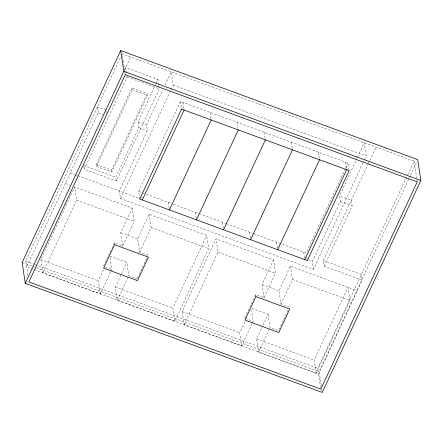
<?xml version="1.0" encoding="UTF-8"?>
<svg xmlns="http://www.w3.org/2000/svg" width="443" height="443" viewBox="0 0 443 443"><rect width="100%" height="100%" fill="white"/><g stroke="black" fill="none" stroke-linecap="round" stroke-linejoin="round"><path stroke-width="0.33" stroke-dasharray="2.21 1.66" d="M27.909 275.341L25.777 261.11L120.701 56.97M105.888 110.135L97.421 107.029L98.274 112.705L26.63 266.786L33.768 269.405M124.538 70.016L130.619 56.948M110.684 271.852L100.373 294.03L42.827 272.894L40.845 259.642L74.668 186.907L132.213 208.044L134.19 221.29L122.739 245.926L114.277 242.819L103.363 266.282M127.119 76.971L159.281 88.783L116.365 181.076L84.209 169.265L127.119 76.971L126.82 74.945M42.827 272.894L76.65 200.153L74.668 186.907M96.308 164.552L131.948 87.902L147.181 93.495L147.464 95.389L111.819 172.039L96.591 166.441L96.308 164.552L111.536 170.145L111.819 172.039M96.591 166.441L132.23 89.791L131.948 87.902M111.536 170.145L147.181 93.495M116.365 181.076L115.8 177.289L138.892 127.623L138.044 121.947L155.532 84.336M155.825 83.71L157.863 79.319L125.707 67.508L126.715 74.269M362.955 162.874L313.428 269.394L120.485 198.525L119.35 190.955L147.353 130.729L146.506 125.053L162.797 90.018M165.128 85.012L171.236 71.871L173.213 85.117L170.887 90.128M120.485 198.525L170.594 90.754M139.761 199.023L138.631 191.459L180.456 101.513L348.01 163.052L349.145 170.621M100.373 294.03L98.39 280.779L103.834 269.078M122.739 245.926L120.756 232.68L132.213 208.044M110.966 271.238L111.824 269.388L109.847 256.143L126.77 262.361L128.752 275.607L137.214 278.713M148.123 255.251L139.661 252.145L137.684 238.899L149.136 214.257L206.682 235.394L208.664 248.639L174.841 321.38L117.295 300.243L115.318 286.998L121.332 274.062M121.615 273.447L126.77 262.361M117.295 300.243L128.177 276.836M139.661 252.145L151.118 227.508L149.136 214.257M137.502 278.099L147.552 256.486M174.841 321.38L172.859 308.134L206.682 235.394M252.006 323.761L241.695 345.933L184.15 324.802L182.173 311.551L215.99 238.816L273.536 259.952L275.518 273.198L264.061 297.834L255.6 294.728L244.686 318.19M184.15 324.802L217.973 252.061L215.99 238.816M241.695 345.933L239.713 332.687L245.156 320.987M264.061 297.834L262.079 284.589L273.536 259.952M252.288 323.146L253.152 321.297L251.27 308.716M316.164 373.288L314.187 360.043L348.004 287.302L349.987 300.548L316.164 373.288L258.618 352.152L256.641 338.906L262.655 325.97M262.943 325.356L268.098 314.27L251.17 308.051M289.451 307.16L280.984 304.053L279.007 290.802L290.464 266.165L357.313 290.719M258.618 352.152L269.505 328.745M280.984 304.053L292.441 279.411L290.464 266.165M345.396 168.678L306.191 252.997L253.357 233.594M345.69 168.052L348.01 163.052M313.428 269.394L312.298 261.824L340.302 201.598L339.449 195.922L355.746 160.881M356.034 160.255L357.196 157.752M357.49 157.127L364.179 142.74L366.162 155.986L363.249 162.249M288.011 310.244L278.536 330.622L270.075 327.515L268.098 314.27M34.416 269.643L318.583 374.019L362.224 280.164L324.143 266.177L323.296 260.501L367.884 164.608M368.172 163.982L376.029 147.087M324.143 266.177L352.146 205.951L351.299 200.275L339.449 195.922M320.649 387.841L317.736 368.343L407.41 175.489M407.698 174.863L414.111 161.075L122.152 53.841L123.758 64.584M321.291 385.72L319.181 371.622L408.989 178.474M409.282 177.848L410.157 175.965M410.451 175.339L416.863 161.545M173.213 85.117L366.162 155.986M132.23 89.791L147.464 95.389M138.044 121.947L146.506 125.053M98.274 112.705L103.108 114.482M138.892 127.623L147.353 130.729M340.302 201.598L352.146 205.951M83.644 165.477L115.8 177.289M138.631 191.459L143.748 193.336M146.328 194.283L170.832 203.282M173.407 204.229L198.553 213.465M199.2 213.703L225.637 223.41M226.279 223.649L252.715 233.356M323.296 260.501L361.377 274.483L362.224 280.164M70.271 172.931L74.789 174.586M75.437 174.824L77.375 175.539M78.018 175.777L138.842 198.115M308.4 260.39L312.298 261.824M65.359 183.485L69.706 185.085M76.65 200.153L134.19 221.29M151.118 227.508L208.664 248.639M217.973 252.061L275.518 273.198M292.441 279.411L349.987 300.548M120.756 232.68L137.684 238.899M262.079 284.589L279.007 290.802M105.179 266.946L111.824 269.388M245.295 318.412L253.152 321.297M40.845 259.642L98.39 280.779M115.318 286.998L172.859 308.134M182.173 311.551L239.713 332.687M256.641 338.906L314.187 360.043M25.777 261.11L34.216 264.205M34.864 264.443L317.736 368.343M22.15 262.522L31.879 266.093M32.527 266.332L319.181 371.622M414.111 161.075L416.819 179.205M416.918 179.88L417.223 181.89M345.474 162.121L346.603 169.691M318.395 152.176L319.525 159.746M291.311 142.231L292.446 149.8M306.755 256.785L307.226 259.936M303.649 252.067L304.784 259.637M321.79 389.081L322.194 391.767M264.233 132.28L265.363 139.85M276.57 242.122L277.606 249.06M237.155 122.334L238.284 129.904M249.492 232.176L250.528 239.115M255.6 294.728L255.788 295.985M210.071 112.389L211.206 119.959M222.408 222.225L223.449 229.169M182.992 102.444L184.122 110.014M180.456 101.513L181.586 109.083M195.33 212.28L196.365 219.219M157.863 79.319L158.672 84.729M158.771 85.405L159.076 87.432M168.251 202.335L169.287 209.273M123.857 65.259L124.66 70.631M124.765 71.301L125.164 73.987M141.832 196.803L142.209 199.328M105.982 110.767L106.359 113.292M114.277 242.819L114.466 244.082M83.738 166.108L84.209 169.265"/><path stroke-width="0.66" d="M120.706 50.563L22.15 262.522L25.262 283.337L322.294 392.437L420.85 180.478L417.738 159.663L120.706 50.563L123.818 71.378L25.262 283.337M142.303 199.959L184.122 110.014M169.381 209.904L211.206 119.959M196.459 219.85L238.284 129.904M223.543 229.795L265.363 139.85M250.622 239.746L292.446 149.8M277.7 249.691L319.525 159.746M304.784 259.637L346.603 169.691M123.818 71.378L420.85 180.478M125.264 74.657L28.889 281.925L320.848 389.159L417.223 181.89L125.264 74.657M114.56 244.713L103.645 268.176L137.496 280.607L148.405 257.145L114.56 244.713M181.586 109.083L139.761 199.023L307.32 260.567L349.145 170.621L181.586 109.083M255.882 296.616L244.973 320.084L278.819 332.516L289.733 309.053L255.882 296.616"/></g></svg>
